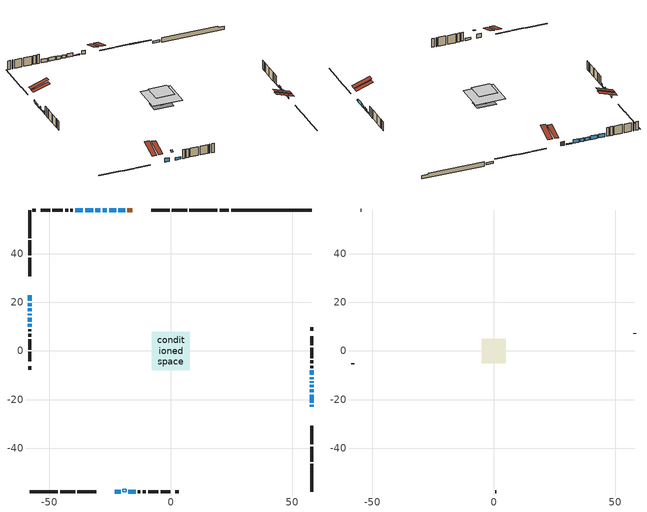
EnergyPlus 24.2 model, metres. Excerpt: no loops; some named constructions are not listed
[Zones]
conditioned space
 floor outside (Floor1 construction): -1.67,-1.67 -1.67,1.67 1.67,1.67 1.67,-1.67 z1.22
 floor adiabatic (Floor3 construction): -0.88,-0.88 -0.88,0.88 0.88,0.88 0.88,-0.88 z1.22
 floor adiabatic (AdiabaticFloorConstruction): -7.93,-7.93 -7.93,7.93 7.93,7.93 7.93,-7.93 z3.66
 floor foundation (Slab1 construction): -5.1,-3.21 -5.1,3.21 5.1,3.21 5.1,-3.21 z-1.22
 floor foundation (Slab2 construction): -0.88,-0.88 -0.88,0.88 0.88,0.88 0.88,-0.88 z-0.76
 wall outside (RimJoist1 construction): 19.21,58.1 7.67,58.1 / -58.1,-58.1 -46.56,-58.1 / -58.1,58.1 -58.1,46.56 / 58.1,-58.1 58.1,-46.56 z1.22:1.52
 wall outside (RimJoist2 construction): 6.74,58.1 0.51,58.1 / -45.63,-58.1 -39.4,-58.1 / -58.1,45.63 -58.1,39.4 / 58.1,-45.63 58.1,-39.4 z1.22:1.52
 wall outside (RimJoist3 construction): -0.42,58.1 -8.13,58.1 / -38.47,-58.1 -30.76,-58.1 / -58.1,38.47 -58.1,30.76 / 58.1,-38.47 58.1,-30.76 z1.22:1.52
 wall outside (AdiabaticWallConstruction 1): -15.82,58.1 -17.86,58.1 z1.22:3.25
 wall outside (AdiabaticWallConstruction): 58.1,-23.07 58.1,-22.18 z1.22:2.11; -58.1,23.07 -58.1,20.63 z1.22:2.49; -58.1,19.7 -58.1,18.48 z1.22:2.29; 58.1,-21.25 58.1,-18 / -29.04,58.1 -31.02,58.1 z1.22:3; -18.78,58.1 -21.63,58.1 / 58.1,-9.8 58.1,-8.02 z1.22:1.68; 58.1,-17.07 58.1,-15.8 z1.22:2.74; 58.1,-14.88 58.1,-13.96 z1.22:2.14; 58.1,-13.03 58.1,-12.47 / 58.1,-11.55 58.1,-10.73 z1.22:2.69; -22.56,58.1 -25.4,58.1 / -36.23,58.1 -39.38,58.1 z1.22:3.2; -23.07,-58.1 -20.63,-58.1 z1.22:3.35; -58.1,17.56 -58.1,16.33 / -58.1,13.72 -58.1,12.14 z1.22:1.63; -58.1,15.41 -58.1,14.64 z1.22:2.75; -58.1,11.21 -58.1,9.99 / -17.48,-58.1 -14.43,-58.1 z1.22:2.44; -26.33,58.1 -28.11,58.1 z1.22:3.03; -31.95,58.1 -35.31,58.1 z1.22:3.3
 wall outside (Wall1 construction): -40.31,58.1 -41.33,58.1 / -13.5,-58.1 -12.48,-58.1 / -58.1,9.06 -58.1,8.04 / 58.1,-7.1 58.1,-6.08 z1.22:6.1
 wall outside (Wall2 construction): -42.26,58.1 -43.56,58.1 / -11.55,-58.1 -10.26,-58.1 / -58.1,7.11 -58.1,5.82 / 58.1,-5.15 58.1,-3.85 z1.22:6.1
 wall outside (Wall3 construction): -44.49,58.1 -48.76,58.1 / -9.33,-58.1 -5.06,-58.1 / -58.1,4.89 -58.1,0.62 / 58.1,-2.92 58.1,1.35 z1.22:6.1
 wall outside (Wall4 construction): -49.69,58.1 -53.57,58.1 / -4.13,-58.1 -0.24,-58.1 / -58.1,-0.31 -58.1,-4.2 / 58.1,2.28 58.1,6.17 z1.22:6.1
 wall outside (Wall6 construction): -55.73,58.1 -57.17,58.1 / 1.91,-58.1 3.36,-58.1 / -58.1,-6.35 -58.1,-7.8 / 58.1,8.32 58.1,9.77 z1.22:6.1
 wall foundation (FoundationWall1 construction): 24.88,58.1,-1.22 24.88,58.1,1.22 54.78,58.1,1.22 54.78,58.1,0.58 58.1,58.1,0.58 58.1,58.1,-1.22
 wall foundation (FoundationWall2 construction): 23.95,58.1 20.14,58.1 z-0.76:0.44
 window (WindowConstruction): 58.1,-23.07 58.1,-22.18 z1.22:2.11
 window (WindowConstruction 8): -58.1,23.07 -58.1,20.63 z1.22:2.49
 window (WindowConstruction 9): -58.1,19.7 -58.1,18.48 z1.22:2.29
 window (WindowConstruction 10): 58.1,-21.25 58.1,-18 z1.22:3
 window (WindowConstruction 11): -18.79,58.1 -21.63,58.1 z1.22:1.68
 window (WindowConstruction 12): 58.1,-17.07 58.1,-15.8 z1.22:2.74
 window (WindowConstruction 13): 58.1,-14.88 58.1,-13.96 z1.22:2.13
 window (WindowConstruction 1): 58.1,-13.03 58.1,-12.47 z1.22:2.69
 window (WindowConstruction 14): 58.1,-11.55 58.1,-10.73 z1.22:2.69
 window (WindowConstruction 15): -22.56,58.1 -25.4,58.1 z1.22:3.2
 window (WindowConstruction 16): -23.07,-58.1 -20.63,-58.1 z1.22:3.35
 window (WindowConstruction 17): -58.1,17.55 -58.1,16.33 z1.22:1.63
 window (WindowConstruction 18): -58.1,15.41 -58.1,14.64 z1.22:2.74
 window (WindowConstruction 2): 58.1,-9.8 58.1,-8.02 z1.22:1.68
 window (WindowConstruction 19): -58.1,13.71 -58.1,12.14 z1.22:1.63
 window (WindowConstruction 20): -58.1,11.21 -58.1,9.99 z1.22:2.44
 window (WindowConstruction 3): -26.33,58.1 -28.11,58.1 z1.22:3.02
 window (WindowConstruction 4): -29.04,58.1 -31.02,58.1 z1.22:3
 window (WindowConstruction 5): -31.95,58.1 -35.31,58.1 z1.22:3.3
 window (WindowConstruction 6): -36.23,58.1 -39.38,58.1 z1.22:3.2
 window (WindowConstruction 7): -17.48,-58.1 -14.43,-58.1 z1.22:2.44
 door (Door): -15.82,58.1 -17.86,58.1 z1.22:3.25
 ceiling adiabatic (AdiabaticFloorConstruction): 7.93,-7.93 7.93,7.93 -7.93,7.93 -7.93,-7.93 z3.66
 roof outside (Roof2 construction): -14.89,58.1,6.1 -14.89,49.19,9.07 -12.54,49.19,9.07 -12.54,58.1,6.1; -24,-58.1,6.1 -24,-49.19,9.07 -26.35,-49.19,9.07 -26.35,-58.1,6.1; -58.1,24,6.1 -49.19,24,9.07 -49.19,26.35,9.07 -58.1,26.35,6.1; 58.1,-24,6.1 49.19,-24,9.07 49.19,-26.35,9.07 58.1,-26.35,6.1
 roof outside (AdiabaticRoofConstruction): -18.41,-58.1,6.1 -18.41,-56.88,6.51 -19.7,-56.88,6.51 -19.7,-58.1,6.1
 skylight (SkylightConstruction): -18.41,-58.1,6.1 -18.41,-56.88,6.51 -19.7,-56.88,6.51 -19.7,-58.1,6.1
attic - vented
 floor to conditioned space (Floor2 construction Reversed): -4.97,-4.97 -4.97,4.97 4.97,4.97 4.97,-4.97 z6.1
 wall outside (Wall5 construction): -54.5,58.1 -54.8,58.1 / 0.69,-58.1 0.98,-58.1 / -58.1,-5.13 -58.1,-5.42 / 58.1,7.1 58.1,7.39 z1.22:6.1
 roof outside (Roof1 construction): -11.61,58.1,6.1 -11.61,48.42,9.32 -9.06,48.42,9.32 -9.06,58.1,6.1; -27.28,-58.1,6.1 -27.28,-48.42,9.32 -29.83,-48.42,9.32 -29.83,-58.1,6.1; -58.1,27.28,6.1 -48.42,27.28,9.32 -48.42,29.83,9.32 -58.1,29.83,6.1; 58.1,-27.28,6.1 48.42,-27.28,9.32 48.42,-29.83,9.32 58.1,-29.83,6.1
[Material] Roughness=Rough; Thermal Absorptance=0.9
Name | Thickness {m} | Conductivity {W/m-K} | Density {kg/m3} | Specific Heat {J/kg-K} | Solar Absorptance | Visible Absorptance
ceiling loosefill ins | 0.338667 | 0.0480833 | 16.02 | 1046.75 | 0.7 | 0.7
ceiling stud and cavity | 0.1397 | 0.341967 | 65.682 | 1177.47 | 0.7 | 0.7
gypsum board | 0.0127 | 0.160291 | 801 | 837.4 | 0.6 | 0.6
[Construction]
Floor2 construction: ceiling loosefill ins, ceiling stud and cavity, gypsum board
[EnergyManagementSystem:Program]
component_loads_program: Set loads_htg_walls = 0; Set loads_htg_rim_joists = 0; Set loads_htg_foundation_walls = 0; Set loads_htg_floors = 0; Set loads_htg_slabs = 0; Set loads_htg_ceilings = 0; Set loads_htg_roofs = 0; Set loads_htg_windows_conduction = 0; Set loads_htg_windows_solar = 0; Set loads_htg_doors = 0; Set loads_htg_skylights_conduction = 0; Set loads_htg_skylights_solar = 0; Set loads_htg_internal_mass = 0; Set loads_htg_intgains = 0; Set loads_htg_lighting = 0; Set loads_htg_infil = 0; Set loads_htg_mechvent = 0; Set loads_htg_natvent = 0; Set loads_htg_whf = 0; Set loads_htg_ducts = 0; Set loads_clg_walls = 0; Set loads_clg_rim_joists = 0; Set loads_clg_foundation_walls = 0; Set loads_clg_floors = 0; Set loads_clg_slabs = 0; Set loads_clg_ceilings = 0; Set loads_clg_roofs = 0; Set loads_clg_windows_conduction = 0; Set loads_clg_windows_solar = 0; Set loads_clg_doors = 0; Set loads_clg_skylights_conduction = 0; Set loads_clg_skylights_solar = 0; Set loads_clg_internal_mass = 0; Set loads_clg_intgains = 0; Set loads_clg_lighting = 0; Set loads_clg_infil = 0; Set loads_clg_mechvent = 0; Set loads_clg_natvent = 0; Set loads_clg_whf = 0; Set loads_clg_ducts = 0; Set hr_walls = 0; Set hr_walls = hr_walls + s_conv_25 + s_ig_25 + s_sol_25 + s_lgt_25 + s_surf_25; Set hr_walls = hr_walls + s_conv_26 + s_ig_26 + s_sol_26 + s_lgt_26 + s_surf_26; Set hr_walls = hr_walls + s_conv_27 + s_ig_27 + s_sol_27 + s_lgt_27 + s_surf_27; Set hr_walls = hr_walls + s_conv_28 + s_ig_28 + s_sol_28 + s_lgt_28 + s_surf_28; Set hr_walls = hr_walls + s_conv_29 + s_ig_29 + s_sol_29 + s_lgt_29 + s_surf_29; Set hr_walls = hr_walls + s_conv_30 + s_ig_30 + s_sol_30 + s_lgt_30 + s_surf_30; Set hr_walls = hr_walls + s_conv_31 + s_ig_31 + s_sol_31 + s_lgt_31 + s_surf_31; Set hr_walls = hr_walls + s_conv_32 + s_ig_32 + s_sol_32 + s_lgt_32 + s_surf_32; Set hr_walls = hr_walls + s_conv_33 + s_ig_33 + s_sol_33 + s_lgt_33 + s_surf_33; Set hr_walls = hr_walls + s_conv_34 + s_ig_34 + s_sol_34 + s_lgt_34 + s_surf_34; Set hr_walls = hr_walls + s_conv_35 + s_ig_35 + s_sol_35 + s_lgt_35 + s_surf_35; Set hr_walls = hr_walls + s_conv_36 + s_ig_36 + s_sol_36 + s_lgt_36 + s_surf_36; Set hr_walls = hr_walls + s_conv_37 + s_ig_37 + s_sol_37 + s_lgt_37 + s_surf_37; Set hr_walls = hr_walls + s_conv_38 + s_ig_38 + s_sol_38 + s_lgt_38 + s_surf_38; Set hr_walls = hr_walls + s_conv_39 + s_ig_39 + s_sol_39 + s_lgt_39 + s_surf_39; Set hr_walls = hr_walls + s_conv_40 + s_ig_40 + s_sol_40 + s_lgt_40 + s_surf_40; Set hr_walls = hr_walls + s_conv_41 + s_ig_41 + s_sol_41 + s_lgt_41 + s_surf_41; Set hr_walls = hr_walls + s_conv_42 + s_ig_42 + s_sol_42 + s_lgt_42 + s_surf_42; Set hr_walls = hr_walls + s_conv_43 + s_ig_43 + s_sol_43 + s_lgt_43 + s_surf_43; Set hr_walls = hr_walls + s_conv_44 + s_ig_44 + s_sol_44 + s_lgt_44 + s_surf_44; Set hr_rim_joists = 0; Set hr_rim_joists = hr_rim_joists + s_conv_7 + s_ig_7 + s_sol_7 + s_lgt_7 + s_surf_7; Set hr_rim_joists = hr_rim_joists + s_conv_8 + s_ig_8 + s_sol_8 + s_lgt_8 + s_surf_8; Set hr_rim_joists = hr_rim_joists + s_conv_9 + s_ig_9 + s_sol_9 + s_lgt_9 + s_surf_9; Set hr_rim_joists = hr_rim_joists + s_conv_10 + s_ig_10 + s_sol_10 + s_lgt_10 + s_surf_10; Set hr_rim_joists = hr_rim_joists + s_conv_11 + s_ig_11 + s_sol_11 + s_lgt_11 + s_surf_11; Set hr_rim_joists = hr_rim_joists + s_conv_12 + s_ig_12 + s_sol_12 + s_lgt_12 + s_surf_12; Set hr_rim_joists = hr_rim_joists + s_conv_13 + s_ig_13 + s_sol_13 + s_lgt_13 + s_surf_13; Set hr_rim_joists = hr_rim_joists + s_conv_14 + s_ig_14 + s_sol_14 + s_lgt_14 + s_surf_14; Set hr_rim_joists = hr_rim_joists + s_conv_15 + s_ig_15 + s_sol_15 + s_lgt_15 + s_surf_15; Set hr_rim_joists = hr_rim_joists + s_conv_16 + s_ig_16 + s_sol_16 + s_lgt_16 + s_surf_16; Set hr_rim_joists = hr_rim_joists + s_conv_17 + s_ig_17 + s_sol_17 + s_lgt_17 + s_surf_17; Set hr_rim_joists = hr_rim_joists + s_conv_18 + s_ig_18 + s_sol_18 + s_lgt_18 + s_surf_18; Set hr_foundation_walls = 0; Set hr_foundation_walls = hr_foundation_walls + s_conv_3 + s_ig_3 + s_sol_3 + s_lgt_3 + s_surf_3; Set hr_foundation_walls = hr_foundation_walls + s_conv_4 + s_ig_4 + s_sol_4 + s_lgt_4 + s_surf_4; Set hr_floors = 0; Set hr_floors = hr_floors + s_conv + s_ig + s_sol + s_lgt + s_surf; Set hr_floors = hr_floors + s_conv_2 + s_ig_2 + s_sol_2 + s_lgt_2 + s_surf_2; Set hr_slabs = 0; Set hr_slabs = hr_slabs + s_conv_23 + s_ig_23 + s_sol_23 + s_lgt_23 + s_surf_23; Set hr_slabs = hr_slabs + s_conv_24 + s_ig_24 + s_sol_24 + s_lgt_24 + s_surf_24; Set hr_ceilings = 0; Set hr_ceilings = hr_ceilings + s_conv_1 + s_ig_1 + s_sol_1 + s_lgt_1 + s_surf_1; Set hr_roofs = 0; Set hr_roofs = hr_roofs + s_conv_19 + s_ig_19 + s_sol_19 + s_lgt_19 + s_surf_19; Set hr_roofs = hr_roofs + s_conv_20 + s_ig_20 + s_sol_20 + s_lgt_20 + s_surf_20; Set hr_roofs = hr_roofs + s_conv_21 + s_ig_21 + s_sol_21 + s_lgt_21 + s_surf_21; Set hr_roofs = hr_roofs + s_conv_22 + s_ig_22 + s_sol_22 + s_lgt_22 + s_surf_22; Set hr_windows_conduction = 0; Set hr_windows_conduction = hr_windows_conduction + ss_conv_1; Set hr_windows_conduction = hr_windows_conduction + ss_ig_1; Set hr_windows_conduction = hr_windows_conduction + ss_surf_1; Set hr_windows_conduction = hr_windows_conduction + ss_conv_2; Set hr_windows_conduction = hr_windows_conduction + ss_ig_2; Set hr_windows_conduction = hr_windows_conduction + ss_surf_2; Set hr_windows_conduction = hr_windows_conduction + ss_conv_3; Set hr_windows_conduction = hr_windows_conduction + ss_ig_3; Set hr_windows_conduction = hr_windows_conduction + ss_surf_3; Set hr_windows_conduction = hr_windows_conduction + ss_conv_4; Set hr_windows_conduction = hr_windows_conduction + ss_ig_4; Set hr_windows_conduction = hr_windows_conduction + ss_surf_4; Set hr_windows_conduction = hr_windows_conduction + ss_conv_5; Set hr_windows_conduction = hr_windows_conduction + ss_ig_5; Set hr_windows_conduction = hr_windows_conduction + ss_surf_5; Set hr_windows_conduction = hr_windows_conduction + ss_conv_6; Set hr_windows_conduction = hr_windows_conduction + ss_ig_6; Set hr_windows_conduction = hr_windows_conduction + ss_surf_6; Set hr_windows_conduction = hr_windows_conduction + ss_conv_7; Set hr_windows_conduction = hr_windows_conduction + ss_ig_7; Set hr_windows_conduction = hr_windows_conduction + ss_surf_7; Set hr_windows_conduction = hr_windows_conduction + ss_conv_8; Set hr_windows_conduction = hr_windows_conduction + ss_ig_8; Set hr_windows_conduction = hr_windows_conduction + ss_surf_8; Set hr_windows_conduction = hr_windows_conduction + ss_conv_9; Set hr_windows_conduction = hr_windows_conduction + ss_ig_9; Set hr_windows_conduction = hr_windows_conduction + ss_surf_9; Set hr_windows_conduction = hr_windows_conduction + ss_conv_10; Set hr_windows_conduction = hr_windows_conduction + ss_ig_10; Set hr_windows_conduction = hr_windows_conduction + ss_surf_10; Set hr_windows_conduction = hr_windows_conduction + ss_conv_11; Set hr_windows_conduction = hr_windows_conduction + ss_ig_11; Set hr_windows_conduction = hr_windows_conduction + ss_surf_11; Set hr_windows_conduction = hr_windows_conduction + ss_conv_12; Set hr_windows_conduction = hr_windows_conduction + ss_ig_12; Set hr_windows_conduction = hr_windows_conduction + ss_surf_12; Set hr_windows_conduction = hr_windows_conduction + ss_conv_13; Set hr_windows_conduction = hr_windows_conduction + ss_ig_13; Set hr_windows_conduction = hr_windows_conduction + ss_surf_13; Set hr_windows_conduction = hr_windows_conduction + ss_conv_15; Set hr_windows_conduction = hr_windows_conduction + ss_ig_15; Set hr_windows_conduction = hr_windows_conduction + ss_surf_15; Set hr_windows_conduction = hr_windows_conduction + ss_conv_16; Set hr_windows_conduction = hr_windows_conduction + ss_ig_16; Set hr_windows_conduction = hr_windows_conduction + ss_surf_16; Set hr_windows_conduction = hr_windows_conduction + ss_conv_17; Set hr_windows_conduction = hr_windows_conduction + ss_ig_17; Set hr_windows_conduction = hr_windows_conduction + ss_surf_17; Set hr_windows_conduction = hr_windows_conduction + ss_conv_18; Set hr_windows_conduction = hr_windows_conduction + ss_ig_18; Set hr_windows_conduction = hr_windows_conduction + ss_surf_18; Set hr_windows_conduction = hr_windows_conduction + ss_conv_19; Set hr_windows_conduction = hr_windows_conduction + ss_ig_19; Set hr_windows_conduction = hr_windows_conduction + ss_surf_19; Set hr_windows_conduction = hr_windows_conduction + ss_conv_20; Set hr_windows_conduction = hr_windows_conduction + ss_ig_20; Set hr_windows_conduction = hr_windows_conduction + ss_surf_20; Set hr_windows_conduction = hr_windows_conduction + ss_conv_21; Set hr_windows_conduction = hr_windows_conduction + ss_ig_21; Set hr_windows_conduction = hr_windows_conduction + ss_surf_21; Set hr_windows_conduction = hr_windows_conduction + ss_conv_22; Set hr_windows_conduction = hr_windows_conduction + ss_ig_22; Set hr_windows_conduction = hr_windows_conduction + ss_surf_22; Set hr_windows_solar = 0; Set hr_windows_solar = hr_windows_solar - ss_trans_in * ZoneTimestep * 3600 + ss_back_out * ZoneTimestep * 3600 + ss_trans_out * ZoneTimestep * 3600; Set hr_windows_solar = hr_windows_solar - ss_trans_in_1 * ZoneTimestep * 3600 + ss_back_out_1 * ZoneTimestep * 3600 + ss_trans_out_1 * ZoneTimestep * 3600; Set hr_windows_solar = hr_windows_solar - ss_trans_in_2 * ZoneTimestep * 3600 + ss_back_out_2 * ZoneTimestep * 3600 + ss_trans_out_2 * ZoneTimestep * 3600; Set hr_windows_solar = hr_windows_solar - ss_trans_in_3 * ZoneTimestep * 3600 + ss_back_out_3 * ZoneTimestep * 3600 + ss_trans_out_3 * ZoneTimestep * 3600; Set hr_windows_solar = hr_windows_solar - ss_trans_in_4 * ZoneTimestep * 3600 + ss_back_out_4 * ZoneTimestep * 3600 + ss_trans_out_4 * ZoneTimestep * 3600; Set hr_windows_solar = hr_windows_solar - ss_trans_in_5 * ZoneTimestep * 3600 + ss_back_out_5 * ZoneTimestep * 3600 + ss_trans_out_5 * ZoneTimestep * 3600; Set hr_windows_solar = hr_windows_solar - ss_trans_in_6 * ZoneTimestep * 3600 + ss_back_out_6 * ZoneTimestep * 3600 + ss_trans_out_6 * ZoneTimestep * 3600; Set hr_windows_solar = hr_windows_solar - ss_trans_in_7 * ZoneTimestep * 3600 + ss_back_out_7 * ZoneTimestep * 3600 + ss_trans_out_7 * ZoneTimestep * 3600; Set hr_windows_solar = hr_windows_solar - ss_trans_in_8 * ZoneTimestep * 3600 + ss_back_out_8 * ZoneTimestep * 3600 + ss_trans_out_8 * ZoneTimestep * 3600; Set hr_windows_solar = hr_windows_solar - ss_trans_in_9 * ZoneTimestep * 3600 + ss_back_out_9 * ZoneTimestep * 3600 + ss_trans_out_9 * ZoneTimestep * 3600; Set hr_windows_solar = hr_windows_solar - ss_trans_in_10 * ZoneTimestep * 3600 + ss_back_out_10 * ZoneTimestep * 3600 + ss_trans_out_10 * ZoneTimestep * 3600; Set hr_windows_solar = hr_windows_solar - ss_trans_in_11 * ZoneTimestep * 3600 + ss_back_out_11 * ZoneTimestep * 3600 + ss_trans_out_11 * ZoneTimestep * 3600; Set hr_windows_solar = hr_windows_solar - ss_trans_in_12 * ZoneTimestep * 3600 + ss_back_out_12 * ZoneTimestep * 3600 + ss_trans_out_12 * ZoneTimestep * 3600; Set hr_windows_solar = hr_windows_solar - ss_trans_in_14 * ZoneTimestep * 3600 + ss_back_out_14 * ZoneTimestep * 3600 + ss_trans_out_14 * ZoneTimestep * 3600; Set hr_windows_solar = hr_windows_solar - ss_trans_in_15 * ZoneTimestep * 3600 + ss_back_out_15 * ZoneTimestep * 3600 + ss_trans_out_15 * ZoneTimestep * 3600; Set hr_windows_solar = hr_windows_solar - ss_trans_in_16 * ZoneTimestep * 3600 + ss_back_out_16 * ZoneTimestep * 3600 + ss_trans_out_16 * ZoneTimestep * 3600; Set hr_windows_solar = hr_windows_solar - ss_trans_in_17 * ZoneTimestep * 3600 + ss_back_out_17 * ZoneTimestep * 3600 + ss_trans_out_17 * ZoneTimestep * 3600; Set hr_windows_solar = hr_windows_solar - ss_trans_in_18 * ZoneTimestep * 3600 + ss_back_out_18 * ZoneTimestep * 3600 + ss_trans_out_18 * ZoneTimestep * 3600; Set hr_windows_solar = hr_windows_solar - ss_trans_in_19 * ZoneTimestep * 3600 + ss_back_out_19 * ZoneTimestep * 3600 + ss_trans_out_19 * ZoneTimestep * 3600; Set hr_windows_solar = hr_windows_solar - ss_trans_in_20 * ZoneTimestep * 3600 + ss_back_out_20 * ZoneTimestep * 3600 + ss_trans_out_20 * ZoneTimestep * 3600; Set hr_windows_solar = hr_windows_solar - ss_trans_in_21 * ZoneTimestep * 3600 + ss_back_out_21 * ZoneTimestep * 3600 + ss_trans_out_21 * ZoneTimestep * 3600; Set hr_doors = 0; Set hr_doors = hr_doors + ss_sol; Set hr_doors = hr_doors + ss_lgt; Set hr_doors = hr_doors + ss_conv; Set hr_doors = hr_doors + ss_ig; Set hr_doors = hr_doors + ss_surf; Set hr_skylights_conduction = 0; Set hr_skylights_conduction = hr_skylights_conduction + ss_conv_14; Set hr_skylights_conduction = hr_skylights_conduction + ss_ig_14; Set hr_skylights_conduction = hr_skylights_conduction + ss_surf_14; Set hr_skylights_solar = 0; Set hr_skylights_solar = hr_skylights_solar - ss_trans_in_13 * ZoneTimestep * 3600 + ss_back_out_13 * ZoneTimestep * 3600 + ss_trans_out_13 * ZoneTimestep * 3600; Set hr_internal_mass = 0; Set hr_internal_mass = hr_internal_mass + s_conv_5 + s_ig_5 + s_sol_5 + s_lgt_5 + s_surf_5; Set hr_internal_mass = hr_internal_mass + s_conv_6 + s_ig_6 + s_sol_6 + s_lgt_6 + s_surf_6; Set hr_internal_mass = hr_internal_mass + im_conv + im_ig + im_sol + im_lgt + im_surf; Set hr_internal_mass = hr_internal_mass + im_conv_1 + im_ig_1 + im_sol_1 + im_lgt_1 + im_surf_1; Set hr_intgains = 0; Set hr_intgains = hr_intgains - ig_ee_conv - ig_ee_rad - ig_ee_conv_1 - ig_ee_rad_1 - ig_ee_conv_2 - ig_ee_rad_2 - ig_ee_conv_3 - ig_ee_rad_3 - ig_ee_conv_4 - ig_ee_rad_4 - ig_ee_conv_5 - ig_ee_rad_5 - ig_ee_conv_6 - ig_ee_rad_6 - ig_oe_conv - ig_oe_rad - ig_oe_conv_1 - ig_oe_rad_1 - ig_oe_conv_2 - ig_oe_rad_2 - ig_oe_conv_3 - ig_oe_rad_3 - ig_oe_conv_4 - ig_oe_rad_4 - ig_ppl_conv - ig_ppl_rad; Set hr_lighting = 0; Set hr_lighting = hr_lighting - ig_lgt_conv - ig_lgt_rad - ig_lgt_vis; Set hr_infil = 0; Set hr_infil = hr_infil - airflow_gain + airflow_loss; Set hr_natvent = 0; Set hr_natvent = hr_natvent - airflow_gain_1 + airflow_loss_1; Set hr_whf = 0; Set hr_whf = hr_whf - airflow_gain_2 + airflow_loss_2; Set hr_mechvent = 0; Set hr_mechvent = hr_mechvent - mv_conv - mv_rad - mv_conv_1 - mv_rad_1 - mv_conv_2 - mv_rad_2 - mv_conv_3 - mv_rad_3; Set hr_ducts = 0; Set hr_intgains = hr_intgains + dhw_loss * (1.0*(1-dhw_rtf) + 1.0*dhw_rtf); Set htg_mode = 0; Set clg_mode = 0; If (htg_load_cond > 0); Set htg_mode = 1.0; ElseIf (clg_load_cond > 0); Set clg_mode = 0.0; Else; Set htg_season = 0; Set clg_season = 0; If ((DayOfYear >= 1) && (DayOfYear <= 365)); Set clg_season = 1; EndIf; If ((DayOfYear >= 1) && (DayOfYear <= 365)); Set htg_season = 1; EndIf; If ((airflow_gain_1 <> 0) || (airflow_loss_1 <> 0)) && (clg_season == 1); Set clg_mode = 0.0; ElseIf ((airflow_gain_2 <> 0) || (airflow_loss_2 <> 0)) && (clg_season == 1); Set clg_mode = 0.0; Else; Set Tmid_setpoint = (htg_sp_s_1 + clg_sp_s_1) / 2; If (tin_s_1 > Tmid_setpoint) && (clg_season == 1); Set clg_mode = 0.0; ElseIf (tin_s_1 < Tmid_setpoint) && (htg_season == 1); Set htg_mode = 1.0; EndIf; EndIf; EndIf; Set loads_htg_walls = loads_htg_walls + (hr_walls * htg_mode * 1); Set loads_htg_rim_joists = loads_htg_rim_joists + (hr_rim_joists * htg_mode * 1); Set loads_htg_foundation_walls = loads_htg_foundation_walls + (hr_foundation_walls * htg_mode * 1); Set loads_htg_floors = loads_htg_floors + (hr_floors * htg_mode * 1); Set loads_htg_slabs = loads_htg_slabs + (hr_slabs * htg_mode * 1); Set loads_htg_ceilings = loads_htg_ceilings + (hr_ceilings * htg_mode * 1); Set loads_htg_roofs = loads_htg_roofs + (hr_roofs * htg_mode * 1); Set loads_htg_windows_conduction = loads_htg_windows_conduction + (hr_windows_conduction * htg_mode * 1); Set loads_htg_windows_solar = loads_htg_windows_solar + (hr_windows_solar * htg_mode * 1); Set loads_htg_doors = loads_htg_doors + (hr_doors * htg_mode * 1); Set loads_htg_skylights_conduction = loads_htg_skylights_conduction + (hr_skylights_conduction * htg_mode * 1); Set loads_htg_skylights_solar = loads_htg_skylights_solar + (hr_skylights_solar * htg_mode * 1); Set loads_htg_internal_mass = loads_htg_internal_mass + (hr_internal_mass * htg_mode * 1); Set loads_htg_intgains = loads_htg_intgains + (hr_intgains * htg_mode * 1); Set loads_htg_lighting = loads_htg_lighting + (hr_lighting * htg_mode * 1); Set loads_htg_infil = loads_htg_infil + (hr_infil * htg_mode * 1); Set loads_htg_mechvent = loads_htg_mechvent + (hr_mechvent * htg_mode * 1); Set loads_htg_natvent = loads_htg_natvent + (hr_natvent * htg_mode * 1); Set loads_htg_whf = loads_htg_whf + (hr_whf * htg_mode * 1); Set loads_htg_ducts = loads_htg_ducts + (hr_ducts * htg_mode * 1); Set loads_clg_walls = loads_clg_walls + (-hr_walls * clg_mode * 1); Set loads_clg_rim_joists = loads_clg_rim_joists + (-hr_rim_joists * clg_mode * 1); Set loads_clg_foundation_walls = loads_clg_foundation_walls + (-hr_foundation_walls * clg_mode * 1); Set loads_clg_floors = loads_clg_floors + (-hr_floors * clg_mode * 1); Set loads_clg_slabs = loads_clg_slabs + (-hr_slabs * clg_mode * 1); Set loads_clg_ceilings = loads_clg_ceilings + (-hr_ceilings * clg_mode * 1); Set loads_clg_roofs = loads_clg_roofs + (-hr_roofs * clg_mode * 1); Set loads_clg_windows_conduction = loads_clg_windows_conduction + (-hr_windows_conduction * clg_mode * 1); Set loads_clg_windows_solar = loads_clg_windows_solar + (-hr_windows_solar * clg_mode * 1); Set loads_clg_doors = loads_clg_doors + (-hr_doors * clg_mode * 1); Set loads_clg_skylights_conduction = loads_clg_skylights_conduction + (-hr_skylights_conduction * clg_mode * 1); Set loads_clg_skylights_solar = loads_clg_skylights_solar + (-hr_skylights_solar * clg_mode * 1); Set loads_clg_internal_mass = loads_clg_internal_mass + (-hr_internal_mass * clg_mode * 1); Set loads_clg_intgains = loads_clg_intgains + (-hr_intgains * clg_mode * 1); Set loads_clg_lighting = loads_clg_lighting + (-hr_lighting * clg_mode * 1); Set loads_clg_infil = loads_clg_infil + (-hr_infil * clg_mode * 1); Set loads_clg_mechvent = loads_clg_mechvent + (-hr_mechvent * clg_mode * 1); Set loads_clg_natvent = loads_clg_natvent + (-hr_natvent * clg_mode * 1); Set loads_clg_whf = loads_clg_whf + (-hr_whf * clg_mode * 1); Set loads_clg_ducts = loads_clg_ducts + (-hr_ducts * clg_mode * 1)
[EnergyManagementSystem:OutputVariable] Type of Data in Variable=Summed; Update Frequency=ZoneTimestep; Units=J
Name | EMS Variable | EMS Program or Subroutine
Energy Management System Output Variable 12 | loads_htg_windows_solar | component_loads_program
Energy Management System Output Variable 13 | loads_htg_skylights_conduction | component_loads_program
Energy Management System Output Variable 14 | loads_htg_skylights_solar | component_loads_program
Energy Management System Output Variable 15 | loads_htg_floors | component_loads_program
Energy Management System Output Variable 16 | loads_htg_slabs | component_loads_program
Energy Management System Output Variable 17 | loads_htg_internal_mass | component_loads_program
Energy Management System Output Variable 18 | loads_htg_infil | component_loads_program
Energy Management System Output Variable 19 | loads_htg_natvent | component_loads_program
Energy Management System Output Variable 20 | loads_htg_mechvent | component_loads_program
Energy Management System Output Variable 21 | loads_htg_whf | component_loads_program
Energy Management System Output Variable 22 | loads_htg_ducts | component_loads_program
Energy Management System Output Variable 23 | loads_htg_intgains | component_loads_program
Energy Management System Output Variable 24 | loads_htg_lighting | component_loads_program
Energy Management System Output Variable 25 | loads_clg_roofs | component_loads_program
Energy Management System Output Variable 26 | loads_clg_ceilings | component_loads_program
Energy Management System Output Variable 27 | loads_clg_walls | component_loads_program
Energy Management System Output Variable 28 | loads_clg_rim_joists | component_loads_program
Energy Management System Output Variable 29 | loads_clg_foundation_walls | component_loads_program
Energy Management System Output Variable 30 | loads_clg_doors | component_loads_program
Energy Management System Output Variable 31 | loads_clg_windows_conduction | component_loads_program
Energy Management System Output Variable 32 | loads_clg_windows_solar | component_loads_program
Energy Management System Output Variable 33 | loads_clg_skylights_conduction | component_loads_program
Energy Management System Output Variable 34 | loads_clg_skylights_solar | component_loads_program
Energy Management System Output Variable 35 | loads_clg_floors | component_loads_program
Energy Management System Output Variable 36 | loads_clg_slabs | component_loads_program
Energy Management System Output Variable 37 | loads_clg_internal_mass | component_loads_program
Energy Management System Output Variable 38 | loads_clg_infil | component_loads_program
Energy Management System Output Variable 39 | loads_clg_natvent | component_loads_program
Energy Management System Output Variable 40 | loads_clg_mechvent | component_loads_program
Energy Management System Output Variable 41 | loads_clg_whf | component_loads_program
Energy Management System Output Variable 42 | loads_clg_ducts | component_loads_program
Energy Management System Output Variable 43 | loads_clg_intgains | component_loads_program
Energy Management System Output Variable 44 | loads_clg_lighting | component_loads_program
Energy Management System Output Variable 45 | loads_htg_tot | total_loads_program
Energy Management System Output Variable 46 | loads_clg_tot | total_loads_program
[Schedule:Day:Interval]
interior lighting schedule day: No, 01:00, 0.108182, 04:00, 0.0901515, 05:00, 0.0991667, 06:00, 0.162273, 07:00, 0.270455, 08:00, 0.342576, 10:00, 0.369621, 11:00, 0.351591, 12:00, 0.333561, 13:00, 0.324545, 14:00, 0.31553, 15:00, 0.333561, 16:00, 0.369621, 17:00, 0.450758, 18:00, 0.585985, 19:00, 0.775303, 20:00, 0.955606, 21:00, 0.991667, 22:00, 0.712197, 23:00, 0.360606, 24:00, 0.162273
interior lighting schedule day 1: No, 01:00, 0.100909, 04:00, 0.0840909, 05:00, 0.0925, 06:00, 0.151364, 07:00, 0.252273, 08:00, 0.319545, 10:00, 0.344773, 11:00, 0.327955, 12:00, 0.311136, 13:00, 0.302727, 14:00, 0.294318, 15:00, 0.311136, 16:00, 0.344773, 17:00, 0.420455, 18:00, 0.546591, 19:00, 0.723182, 20:00, 0.891364, 21:00, 0.925, 22:00, 0.664318, 23:00, 0.336364, 24:00, 0.151364
interior lighting schedule day 2: No, 01:00, 0.0927273, 04:00, 0.0772727, 05:00, 0.085, 06:00, 0.139091, 07:00, 0.231818, 08:00, 0.293636, 10:00, 0.316818, 11:00, 0.301364, 12:00, 0.285909, 13:00, 0.278182, 14:00, 0.270455, 15:00, 0.285909, 16:00, 0.316818, 17:00, 0.386364, 18:00, 0.502273, 19:00, 0.664545, 20:00, 0.819091, 21:00, 0.85, 22:00, 0.610455, 23:00, 0.309091, 24:00, 0.139091
interior lighting schedule day 3: No, 01:00, 0.0845455, 04:00, 0.0704545, 05:00, 0.0775, 06:00, 0.126818, 07:00, 0.211364, 08:00, 0.267727, 10:00, 0.288864, 11:00, 0.274773, 12:00, 0.260682, 13:00, 0.253636, 14:00, 0.246591, 15:00, 0.260682, 16:00, 0.288864, 17:00, 0.352273, 18:00, 0.457955, 19:00, 0.605909, 20:00, 0.746818, 21:00, 0.775, 22:00, 0.556591, 23:00, 0.281818, 24:00, 0.126818
interior lighting schedule day 4: No, 01:00, 0.0763636, 04:00, 0.0636364, 05:00, 0.07, 06:00, 0.114545, 07:00, 0.190909, 08:00, 0.241818, 10:00, 0.260909, 11:00, 0.248182, 12:00, 0.235455, 13:00, 0.229091, 14:00, 0.222727, 15:00, 0.235455, 16:00, 0.260909, 17:00, 0.318182, 18:00, 0.413636, 19:00, 0.547273, 20:00, 0.674545, 21:00, 0.7, 22:00, 0.502727, 23:00, 0.254545, 24:00, 0.114545
interior lighting schedule day 5: No, 01:00, 0.0727273, 04:00, 0.0606061, 05:00, 0.0666667, 06:00, 0.109091, 07:00, 0.181818, 08:00, 0.230303, 10:00, 0.248485, 11:00, 0.236364, 12:00, 0.224242, 13:00, 0.218182, 14:00, 0.212121, 15:00, 0.224242, 16:00, 0.248485, 17:00, 0.30303, 18:00, 0.393939, 19:00, 0.521212, 20:00, 0.642424, 21:00, 0.666667, 22:00, 0.478788, 23:00, 0.242424, 24:00, 0.109091
interior lighting schedule day 6: No, 01:00, 0.0745455, 04:00, 0.0621212, 05:00, 0.0683333, 06:00, 0.111818, 07:00, 0.186364, 08:00, 0.236061, 10:00, 0.254697, 11:00, 0.242273, 12:00, 0.229848, 13:00, 0.223636, 14:00, 0.217424, 15:00, 0.229848, 16:00, 0.254697, 17:00, 0.310606, 18:00, 0.403788, 19:00, 0.534242, 20:00, 0.658485, 21:00, 0.683333, 22:00, 0.490758, 23:00, 0.248485, 24:00, 0.111818
interior lighting schedule day 7: No, 01:00, 0.08, 04:00, 0.0666667, 05:00, 0.0733333, 06:00, 0.12, 07:00, 0.2, 08:00, 0.253333, 10:00, 0.273333, 11:00, 0.26, 12:00, 0.246667, 13:00, 0.24, 14:00, 0.233333, 15:00, 0.246667, 16:00, 0.273333, 17:00, 0.333333, 18:00, 0.433333, 19:00, 0.573333, 20:00, 0.706667, 21:00, 0.733333, 22:00, 0.526667, 23:00, 0.266667, 24:00, 0.12
interior lighting schedule day 8: No, 01:00, 0.0890909, 04:00, 0.0742424, 05:00, 0.0816667, 06:00, 0.133636, 07:00, 0.222727, 08:00, 0.282121, 10:00, 0.304394, 11:00, 0.289545, 12:00, 0.274697, 13:00, 0.267273, 14:00, 0.259848, 15:00, 0.274697, 16:00, 0.304394, 17:00, 0.371212, 18:00, 0.482576, 19:00, 0.638485, 20:00, 0.78697, 21:00, 0.816667, 22:00, 0.586515, 23:00, 0.29697, 24:00, 0.133636
interior lighting schedule day 9: No, 01:00, 0.0972727, 04:00, 0.0810606, 05:00, 0.0891667, 06:00, 0.145909, 07:00, 0.243182, 08:00, 0.30803, 10:00, 0.332348, 11:00, 0.316136, 12:00, 0.299924, 13:00, 0.291818, 14:00, 0.283712, 15:00, 0.299924, 16:00, 0.332348, 17:00, 0.405303, 18:00, 0.526894, 19:00, 0.697121, 20:00, 0.859242, 21:00, 0.891667, 22:00, 0.640379, 23:00, 0.324242, 24:00, 0.145909
interior lighting schedule day 10: No, 01:00, 0.105455, 04:00, 0.0878788, 05:00, 0.0966667, 06:00, 0.158182, 07:00, 0.263636, 08:00, 0.333939, 10:00, 0.360303, 11:00, 0.342727, 12:00, 0.325152, 13:00, 0.316364, 14:00, 0.307576, 15:00, 0.325152, 16:00, 0.360303, 17:00, 0.439394, 18:00, 0.571212, 19:00, 0.755758, 20:00, 0.931515, 21:00, 0.966667, 22:00, 0.694242, 23:00, 0.351515, 24:00, 0.158182
interior lighting schedule day 11: No, 01:00, 0.109091, 04:00, 0.0909091, 05:00, 0.1, 06:00, 0.163636, 07:00, 0.272727, 08:00, 0.345455, 10:00, 0.372727, 11:00, 0.354545, 12:00, 0.336364, 13:00, 0.327273, 14:00, 0.318182, 15:00, 0.336364, 16:00, 0.372727, 17:00, 0.454545, 18:00, 0.590909, 19:00, 0.781818, 20:00, 0.963636, 21:00, 1, 22:00, 0.718182, 23:00, 0.363636, 24:00, 0.163636
interior lighting schedule default day; occupants schedule default day; clothes dryer schedule default day; cooking range schedule default day; misc plug loads schedule default day; general water use schedule default day; heating setpoint default day; cooling setpoint default day; clothes dryer exhaust 0 schedule default day; cooling season schedule day; cooling season schedule day 2; cooling season schedule default day; exterior lighting schedule default day; natural vent schedule default day: No, 24:00, 0
occupants schedule day: No, 05:00, 0.426829, 06:00, 0.719512, 07:00, 1, 08:00, 0.670732, 09:00, 0.329268, 14:00, 0.170732, 15:00, 0.231707, 16:00, 0.329268, 17:00, 0.5, 18:00, 0.670732, 19:00, 0.829268, 21:00, 1, 22:00, 0.853659, 23:00, 0.646341, 24:00, 0.426829
clothes dryer schedule day; clothes dryer exhaust 0 schedule day: No, 01:00, 0.123457, 02:00, 0.0740741, 03:00, 0.0493827, 04:00, 0.0246914, 05:00, 0.0493827, 06:00, 0.0740741, 07:00, 0.197531, 08:00, 0.395062, 09:00, 0.592593, 10:00, 0.839506, 11:00, 0.962963, 12:00, 1, 13:00, 0.91358, 14:00, 0.82716, 15:00, 0.716049, 16:00, 0.753086, 17:00, 0.679012, 18:00, 0.666667, 20:00, 0.62963, 21:00, 0.641975, 22:00, 0.666667, 23:00, 0.54321, 24:00, 0.296296
cooking range schedule day: No, 05:00, 0.0597015, 06:00, 0.11194, 07:00, 0.171642, 08:00, 0.291045, 11:00, 0.343284, 12:00, 0.402985, 13:00, 0.462687, 14:00, 0.343284, 15:00, 0.291045, 16:00, 0.402985, 17:00, 0.567164, 18:00, 1, 19:00, 0.850746, 20:00, 0.432836, 21:00, 0.291045, 22:00, 0.231343, 23:00, 0.171642, 24:00, 0.11194
misc plug loads schedule day: No, 06:00, 0.705882, 07:00, 0.745098, 08:00, 0.803922, 15:00, 0.823529, 16:00, 0.862745, 17:00, 0.921569, 18:00, 0.980392, 19:00, 1, 20:00, 0.980392, 21:00, 0.941176, 22:00, 0.862745, 23:00, 0.784314, 24:00, 0.72549
general water use schedule day: No, 01:00, 0.315068, 03:00, 0.287671, 04:00, 0.342466, 05:00, 0.369863, 06:00, 0.520548, 07:00, 0.60274, 08:00, 0.534247, 10:00, 0.506849, 11:00, 0.465753, 14:00, 0.479452, 15:00, 0.534247, 16:00, 0.589041, 17:00, 0.69863, 18:00, 0.876712, 19:00, 0.890411, 20:00, 0.986301, 21:00, 1, 22:00, 0.863014, 23:00, 0.616438, 24:00, 0.465753
heating setpoint day: No, 07:00, 18, 23:00, 21, 24:00, 18
cooling setpoint day: No, 24:00, 25
cooling season schedule day 1: No, 24:00, 1
exterior lighting schedule day: No, 01:00, 0.566667, 03:00, 0.524167, 05:00, 0.495833, 06:00, 0.5525, 07:00, 0.623333, 08:00, 0.580833, 09:00, 0.439167, 10:00, 0.354167, 12:00, 0.34, 13:00, 0.354167, 14:00, 0.396667, 15:00, 0.425, 16:00, 0.495833, 17:00, 0.623333, 18:00, 0.793333, 19:00, 0.906667, 20:00, 0.963333, 21:00, 0.991667, 22:00, 0.920833, 23:00, 0.793333, 24:00, 0.665833
exterior lighting schedule day 1: No, 01:00, 0.528571, 03:00, 0.488929, 05:00, 0.4625, 06:00, 0.515357, 07:00, 0.581429, 08:00, 0.541786, 09:00, 0.409643, 10:00, 0.330357, 12:00, 0.317143, 13:00, 0.330357, 14:00, 0.37, 15:00, 0.396429, 16:00, 0.4625, 17:00, 0.581429, 18:00, 0.74, 19:00, 0.845714, 20:00, 0.898571, 21:00, 0.925, 22:00, 0.858929, 23:00, 0.74, 24:00, 0.621071
exterior lighting schedule day 10: No, 01:00, 0.552381, 03:00, 0.510952, 05:00, 0.483333, 06:00, 0.538571, 07:00, 0.607619, 08:00, 0.56619, 09:00, 0.428095, 10:00, 0.345238, 12:00, 0.331429, 13:00, 0.345238, 14:00, 0.386667, 15:00, 0.414286, 16:00, 0.483333, 17:00, 0.607619, 18:00, 0.773333, 19:00, 0.88381, 20:00, 0.939048, 21:00, 0.966667, 22:00, 0.897619, 23:00, 0.773333, 24:00, 0.649048
exterior lighting schedule day 11: No, 01:00, 0.571429, 03:00, 0.528571, 05:00, 0.5, 06:00, 0.557143, 07:00, 0.628571, 08:00, 0.585714, 09:00, 0.442857, 10:00, 0.357143, 12:00, 0.342857, 13:00, 0.357143, 14:00, 0.4, 15:00, 0.428571, 16:00, 0.5, 17:00, 0.628571, 18:00, 0.8, 19:00, 0.914286, 20:00, 0.971429, 21:00, 1, 22:00, 0.928571, 23:00, 0.8, 24:00, 0.671429
exterior lighting schedule day 2: No, 01:00, 0.485714, 03:00, 0.449286, 05:00, 0.425, 06:00, 0.473571, 07:00, 0.534286, 08:00, 0.497857, 09:00, 0.376429, 10:00, 0.303571, 12:00, 0.291429, 13:00, 0.303571, 14:00, 0.34, 15:00, 0.364286, 16:00, 0.425, 17:00, 0.534286, 18:00, 0.68, 19:00, 0.777143, 20:00, 0.825714, 21:00, 0.85, 22:00, 0.789286, 23:00, 0.68, 24:00, 0.570714
exterior lighting schedule day 3: No, 01:00, 0.442857, 03:00, 0.409643, 05:00, 0.3875, 06:00, 0.431786, 07:00, 0.487143, 08:00, 0.453929, 09:00, 0.343214, 10:00, 0.276786, 12:00, 0.265714, 13:00, 0.276786, 14:00, 0.31, 15:00, 0.332143, 16:00, 0.3875, 17:00, 0.487143, 18:00, 0.62, 19:00, 0.708571, 20:00, 0.752857, 21:00, 0.775, 22:00, 0.719643, 23:00, 0.62, 24:00, 0.520357
exterior lighting schedule day 4: No, 01:00, 0.4, 03:00, 0.37, 05:00, 0.35, 06:00, 0.39, 07:00, 0.44, 08:00, 0.41, 09:00, 0.31, 10:00, 0.25, 12:00, 0.24, 13:00, 0.25, 14:00, 0.28, 15:00, 0.3, 16:00, 0.35, 17:00, 0.44, 18:00, 0.56, 19:00, 0.64, 20:00, 0.68, 21:00, 0.7, 22:00, 0.65, 23:00, 0.56, 24:00, 0.47
exterior lighting schedule day 5: No, 01:00, 0.380952, 03:00, 0.352381, 05:00, 0.333333, 06:00, 0.371429, 07:00, 0.419048, 08:00, 0.390476, 09:00, 0.295238, 10:00, 0.238095, 12:00, 0.228571, 13:00, 0.238095, 14:00, 0.266667, 15:00, 0.285714, 16:00, 0.333333, 17:00, 0.419048, 18:00, 0.533333, 19:00, 0.609524, 20:00, 0.647619, 21:00, 0.666667, 22:00, 0.619048, 23:00, 0.533333, 24:00, 0.447619
exterior lighting schedule day 6: No, 01:00, 0.390476, 03:00, 0.36119, 05:00, 0.341667, 06:00, 0.380714, 07:00, 0.429524, 08:00, 0.400238, 09:00, 0.302619, 10:00, 0.244048, 12:00, 0.234286, 13:00, 0.244048, 14:00, 0.273333, 15:00, 0.292857, 16:00, 0.341667, 17:00, 0.429524, 18:00, 0.546667, 19:00, 0.624762, 20:00, 0.66381, 21:00, 0.683333, 22:00, 0.634524, 23:00, 0.546667, 24:00, 0.45881
exterior lighting schedule day 7: No, 01:00, 0.419048, 03:00, 0.387619, 05:00, 0.366667, 06:00, 0.408571, 07:00, 0.460952, 08:00, 0.429524, 09:00, 0.324762, 10:00, 0.261905, 12:00, 0.251429, 13:00, 0.261905, 14:00, 0.293333, 15:00, 0.314286, 16:00, 0.366667, 17:00, 0.460952, 18:00, 0.586667, 19:00, 0.670476, 20:00, 0.712381, 21:00, 0.733333, 22:00, 0.680952, 23:00, 0.586667, 24:00, 0.492381
exterior lighting schedule day 8: No, 01:00, 0.466667, 03:00, 0.431667, 05:00, 0.408333, 06:00, 0.455, 07:00, 0.513333, 08:00, 0.478333, 09:00, 0.361667, 10:00, 0.291667, 12:00, 0.28, 13:00, 0.291667, 14:00, 0.326667, 15:00, 0.35, 16:00, 0.408333, 17:00, 0.513333, 18:00, 0.653333, 19:00, 0.746667, 20:00, 0.793333, 21:00, 0.816667, 22:00, 0.758333, 23:00, 0.653333, 24:00, 0.548333
exterior lighting schedule day 9: No, 01:00, 0.509524, 03:00, 0.47131, 05:00, 0.445833, 06:00, 0.496786, 07:00, 0.560476, 08:00, 0.522262, 09:00, 0.394881, 10:00, 0.318452, 12:00, 0.305714, 13:00, 0.318452, 14:00, 0.356667, 15:00, 0.382143, 16:00, 0.445833, 17:00, 0.560476, 18:00, 0.713333, 19:00, 0.815238, 20:00, 0.86619, 21:00, 0.891667, 22:00, 0.827976, 23:00, 0.713333, 24:00, 0.59869
[Schedule:Week:Daily]
cooking range schedule Week Rule - Jan1-Dec31: cooking range schedule day, cooking range schedule day, cooking range schedule day, cooking range schedule day, cooking range schedule day, cooking range schedule day, cooking range schedule day, cooking range schedule default day, cooking range schedule default day, cooking range schedule default day, cooking range schedule default day, cooking range schedule default day
misc plug loads schedule Week Rule - Jan1-Dec31: misc plug loads schedule day, misc plug loads schedule day, misc plug loads schedule day, misc plug loads schedule day, misc plug loads schedule day, misc plug loads schedule day, misc plug loads schedule day, misc plug loads schedule default day, misc plug loads schedule default day, misc plug loads schedule default day, misc plug loads schedule default day, misc plug loads schedule default day
general water use schedule Week Rule - Jan1-Dec31: general water use schedule day, general water use schedule day, general water use schedule day, general water use schedule day, general water use schedule day, general water use schedule day, general water use schedule day, general water use schedule default day, general water use schedule default day, general water use schedule default day, general water use schedule default day, general water use schedule default day
heating setpoint Week Rule - Jan1-Dec31: heating setpoint day, heating setpoint day, heating setpoint day, heating setpoint day, heating setpoint day, heating setpoint day, heating setpoint day, heating setpoint default day, heating setpoint default day, heating setpoint default day, heating setpoint default day, heating setpoint default day
cooling setpoint Week Rule - Jan1-Dec31: cooling setpoint day, cooling setpoint day, cooling setpoint day, cooling setpoint day, cooling setpoint day, cooling setpoint day, cooling setpoint day, cooling setpoint default day, cooling setpoint default day, cooling setpoint default day, cooling setpoint default day, cooling setpoint default day
clothes dryer exhaust 0 schedule Week Rule - Jan1-Dec31: clothes dryer exhaust 0 schedule day, clothes dryer exhaust 0 schedule day, clothes dryer exhaust 0 schedule day, clothes dryer exhaust 0 schedule day, clothes dryer exhaust 0 schedule day, clothes dryer exhaust 0 schedule day, clothes dryer exhaust 0 schedule day, clothes dryer exhaust 0 schedule default day, clothes dryer exhaust 0 schedule default day, clothes dryer exhaust 0 schedule default day, clothes dryer exhaust 0 schedule default day, clothes dryer exhaust 0 schedule default day
cooling season schedule Week Rule - Jan1-May26: cooling season schedule day, cooling season schedule day, cooling season schedule day, cooling season schedule day, cooling season schedule day, cooling season schedule day, cooling season schedule day, cooling season schedule default day, cooling season schedule default day, cooling season schedule default day, cooling season schedule default day, cooling season schedule default day
cooling season schedule Week Rule - May27-Jun2: cooling season schedule day, cooling season schedule day, cooling season schedule day, cooling season schedule day, cooling season schedule day, cooling season schedule day 1, cooling season schedule day 1, cooling season schedule default day, cooling season schedule default day, cooling season schedule default day, cooling season schedule default day, cooling season schedule default day
cooling season schedule Week Rule - Jun3-Aug25: cooling season schedule day 1, cooling season schedule day 1, cooling season schedule day 1, cooling season schedule day 1, cooling season schedule day 1, cooling season schedule day 1, cooling season schedule day 1, cooling season schedule default day, cooling season schedule default day, cooling season schedule default day, cooling season schedule default day, cooling season schedule default day
cooling season schedule Week Rule - Aug26-Sep1: cooling season schedule day 1, cooling season schedule day 1, cooling season schedule day 1, cooling season schedule day 1, cooling season schedule day 1, cooling season schedule day 1, cooling season schedule day 2, cooling season schedule default day, cooling season schedule default day, cooling season schedule default day, cooling season schedule default day, cooling season schedule default day
cooling season schedule Week Rule - Sep2-Dec31: cooling season schedule day 2, cooling season schedule day 2, cooling season schedule day 2, cooling season schedule day 2, cooling season schedule day 2, cooling season schedule day 2, cooling season schedule day 2, cooling season schedule default day, cooling season schedule default day, cooling season schedule default day, cooling season schedule default day, cooling season schedule default day
exterior lighting schedule Week Rule - Jan1-Jan27: exterior lighting schedule day, exterior lighting schedule day, exterior lighting schedule day, exterior lighting schedule day, exterior lighting schedule day, exterior lighting schedule day, exterior lighting schedule day, exterior lighting schedule default day, exterior lighting schedule default day, exterior lighting schedule default day, exterior lighting schedule default day, exterior lighting schedule default day
exterior lighting schedule Week Rule - Jan28-Feb3: exterior lighting schedule day, exterior lighting schedule day, exterior lighting schedule day, exterior lighting schedule day, exterior lighting schedule day 1, exterior lighting schedule day 1, exterior lighting schedule day 1, exterior lighting schedule default day, exterior lighting schedule default day, exterior lighting schedule default day, exterior lighting schedule default day, exterior lighting schedule default day
exterior lighting schedule Week Rule - Feb4-Feb24: exterior lighting schedule day 1, exterior lighting schedule day 1, exterior lighting schedule day 1, exterior lighting schedule day 1, exterior lighting schedule day 1, exterior lighting schedule day 1, exterior lighting schedule day 1, exterior lighting schedule default day, exterior lighting schedule default day, exterior lighting schedule default day, exterior lighting schedule default day, exterior lighting schedule default day
exterior lighting schedule Week Rule - Feb25-Mar3: exterior lighting schedule day 1, exterior lighting schedule day 1, exterior lighting schedule day 1, exterior lighting schedule day 1, exterior lighting schedule day 2, exterior lighting schedule day 2, exterior lighting schedule day 2, exterior lighting schedule default day, exterior lighting schedule default day, exterior lighting schedule default day, exterior lighting schedule default day, exterior lighting schedule default day
exterior lighting schedule Week Rule - Mar4-Mar31: exterior lighting schedule day 2, exterior lighting schedule day 2, exterior lighting schedule day 2, exterior lighting schedule day 2, exterior lighting schedule day 2, exterior lighting schedule day 2, exterior lighting schedule day 2, exterior lighting schedule default day, exterior lighting schedule default day, exterior lighting schedule default day, exterior lighting schedule default day, exterior lighting schedule default day
exterior lighting schedule Week Rule - Apr1-Apr28: exterior lighting schedule day 3, exterior lighting schedule day 3, exterior lighting schedule day 3, exterior lighting schedule day 3, exterior lighting schedule day 3, exterior lighting schedule day 3, exterior lighting schedule day 3, exterior lighting schedule default day, exterior lighting schedule default day, exterior lighting schedule default day, exterior lighting schedule default day, exterior lighting schedule default day
exterior lighting schedule Week Rule - Apr29-May5: exterior lighting schedule day 3, exterior lighting schedule day 3, exterior lighting schedule day 4, exterior lighting schedule day 4, exterior lighting schedule day 4, exterior lighting schedule day 4, exterior lighting schedule day 4, exterior lighting schedule default day, exterior lighting schedule default day, exterior lighting schedule default day, exterior lighting schedule default day, exterior lighting schedule default day
exterior lighting schedule Week Rule - May6-May26: exterior lighting schedule day 4, exterior lighting schedule day 4, exterior lighting schedule day 4, exterior lighting schedule day 4, exterior lighting schedule day 4, exterior lighting schedule day 4, exterior lighting schedule day 4, exterior lighting schedule default day, exterior lighting schedule default day, exterior lighting schedule default day, exterior lighting schedule default day, exterior lighting schedule default day
exterior lighting schedule Week Rule - May27-Jun2: exterior lighting schedule day 4, exterior lighting schedule day 4, exterior lighting schedule day 4, exterior lighting schedule day 4, exterior lighting schedule day 4, exterior lighting schedule day 5, exterior lighting schedule day 5, exterior lighting schedule default day, exterior lighting schedule default day, exterior lighting schedule default day, exterior lighting schedule default day, exterior lighting schedule default day
exterior lighting schedule Week Rule - Jun3-Jun30: exterior lighting schedule day 5, exterior lighting schedule day 5, exterior lighting schedule day 5, exterior lighting schedule day 5, exterior lighting schedule day 5, exterior lighting schedule day 5, exterior lighting schedule day 5, exterior lighting schedule default day, exterior lighting schedule default day, exterior lighting schedule default day, exterior lighting schedule default day, exterior lighting schedule default day
exterior lighting schedule Week Rule - Jul1-Jul28: exterior lighting schedule day 6, exterior lighting schedule day 6, exterior lighting schedule day 6, exterior lighting schedule day 6, exterior lighting schedule day 6, exterior lighting schedule day 6, exterior lighting schedule day 6, exterior lighting schedule default day, exterior lighting schedule default day, exterior lighting schedule default day, exterior lighting schedule default day, exterior lighting schedule default day
exterior lighting schedule Week Rule - Jul29-Aug4: exterior lighting schedule day 6, exterior lighting schedule day 6, exterior lighting schedule day 6, exterior lighting schedule day 7, exterior lighting schedule day 7, exterior lighting schedule day 7, exterior lighting schedule day 7, exterior lighting schedule default day, exterior lighting schedule default day, exterior lighting schedule default day, exterior lighting schedule default day, exterior lighting schedule default day
exterior lighting schedule Week Rule - Aug5-Aug25: exterior lighting schedule day 7, exterior lighting schedule day 7, exterior lighting schedule day 7, exterior lighting schedule day 7, exterior lighting schedule day 7, exterior lighting schedule day 7, exterior lighting schedule day 7, exterior lighting schedule default day, exterior lighting schedule default day, exterior lighting schedule default day, exterior lighting schedule default day, exterior lighting schedule default day
exterior lighting schedule Week Rule - Aug26-Sep1: exterior lighting schedule day 7, exterior lighting schedule day 7, exterior lighting schedule day 7, exterior lighting schedule day 7, exterior lighting schedule day 7, exterior lighting schedule day 7, exterior lighting schedule day 8, exterior lighting schedule default day, exterior lighting schedule default day, exterior lighting schedule default day, exterior lighting schedule default day, exterior lighting schedule default day
exterior lighting schedule Week Rule - Sep2-Sep29: exterior lighting schedule day 8, exterior lighting schedule day 8, exterior lighting schedule day 8, exterior lighting schedule day 8, exterior lighting schedule day 8, exterior lighting schedule day 8, exterior lighting schedule day 8, exterior lighting schedule default day, exterior lighting schedule default day, exterior lighting schedule default day, exterior lighting schedule default day, exterior lighting schedule default day
exterior lighting schedule Week Rule - Sep30-Oct6: exterior lighting schedule day 8, exterior lighting schedule day 9, exterior lighting schedule day 9, exterior lighting schedule day 9, exterior lighting schedule day 9, exterior lighting schedule day 9, exterior lighting schedule day 9, exterior lighting schedule default day, exterior lighting schedule default day, exterior lighting schedule default day, exterior lighting schedule default day, exterior lighting schedule default day
exterior lighting schedule Week Rule - Oct7-Oct27: exterior lighting schedule day 9, exterior lighting schedule day 9, exterior lighting schedule day 9, exterior lighting schedule day 9, exterior lighting schedule day 9, exterior lighting schedule day 9, exterior lighting schedule day 9, exterior lighting schedule default day, exterior lighting schedule default day, exterior lighting schedule default day, exterior lighting schedule default day, exterior lighting schedule default day
exterior lighting schedule Week Rule - Oct28-Nov3: exterior lighting schedule day 9, exterior lighting schedule day 9, exterior lighting schedule day 9, exterior lighting schedule day 9, exterior lighting schedule day 10, exterior lighting schedule day 10, exterior lighting schedule day 10, exterior lighting schedule default day, exterior lighting schedule default day, exterior lighting schedule default day, exterior lighting schedule default day, exterior lighting schedule default day
exterior lighting schedule Week Rule - Nov4-Nov24: exterior lighting schedule day 10, exterior lighting schedule day 10, exterior lighting schedule day 10, exterior lighting schedule day 10, exterior lighting schedule day 10, exterior lighting schedule day 10, exterior lighting schedule day 10, exterior lighting schedule default day, exterior lighting schedule default day, exterior lighting schedule default day, exterior lighting schedule default day, exterior lighting schedule default day
exterior lighting schedule Week Rule - Nov25-Dec1: exterior lighting schedule day 10, exterior lighting schedule day 10, exterior lighting schedule day 10, exterior lighting schedule day 10, exterior lighting schedule day 10, exterior lighting schedule day 10, exterior lighting schedule day 11, exterior lighting schedule default day, exterior lighting schedule default day, exterior lighting schedule default day, exterior lighting schedule default day, exterior lighting schedule default day
exterior lighting schedule Week Rule - Dec2-Dec31: exterior lighting schedule day 11, exterior lighting schedule day 11, exterior lighting schedule day 11, exterior lighting schedule day 11, exterior lighting schedule day 11, exterior lighting schedule day 11, exterior lighting schedule day 11, exterior lighting schedule default day, exterior lighting schedule default day, exterior lighting schedule default day, exterior lighting schedule default day, exterior lighting schedule default day
natural vent schedule Week Rule - Jan1-Dec31: natural vent schedule default day, natural vent schedule default day, natural vent schedule default day, natural vent schedule default day, natural vent schedule default day, natural vent schedule default day, natural vent schedule default day, natural vent schedule default day, natural vent schedule default day, natural vent schedule default day, natural vent schedule default day, natural vent schedule default day
[Schedule:Year]
heating setpoint: heating setpoint Week Rule - Jan1-Dec31, 1, 1, 12, 31
cooling setpoint: cooling setpoint Week Rule - Jan1-Dec31, 1, 1, 12, 31
clothes dryer exhaust 0 schedule: clothes dryer exhaust 0 schedule Week Rule - Jan1-Dec31, 1, 1, 12, 31
cooling season schedule: cooling season schedule Week Rule - Jan1-May26, 1, 1, 5, 26, cooling season schedule Week Rule - May27-Jun2, 5, 27, 6, 2, cooling season schedule Week Rule - Jun3-Aug25, 6, 3, 8, 25, cooling season schedule Week Rule - Aug26-Sep1, 8, 26, 9, 1, cooling season schedule Week Rule - Sep2-Dec31, 9, 2, 12, 31
natural vent schedule: natural vent schedule Week Rule - Jan1-Dec31, 1, 1, 12, 31
